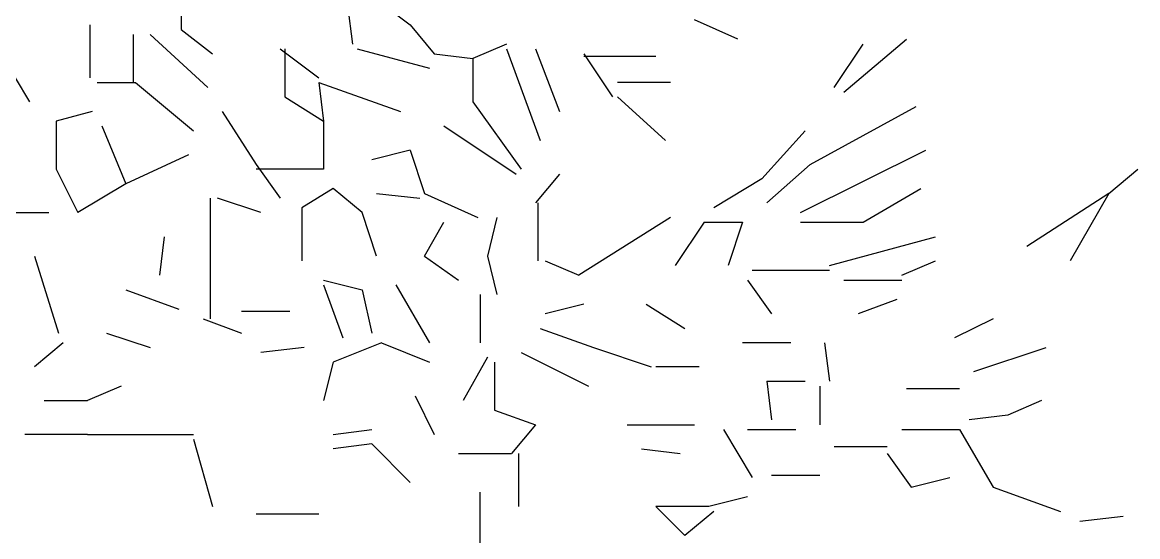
# Model space of a CAD drawing. Header units: millimetres. Extents: x 79741 to 173011, y 86123 to 135501.
# Drawn here: x 122353 to 123507, y 101407 to 101939 of the extents above; entities that cross this region are included whole.
import ezdxf

# ---------------------------------------------------------------- set-up
doc = ezdxf.new("R2010")
doc.units = ezdxf.units.MM

# ---------------------------------------------------------------- blocks, each defined once
blk = doc.blocks.new('A$C53ED0D15')
at = {"linetype": 'Continuous'}
for p, q in [((2759.8, 9074.8), (2759.8, 9010)), ((2759.8, 9074.8), (2759.8, 9010)), ((2759.8, 9074.8), (2759.8, 9010)), ((2759.8, 9074.8), (2759.8, 9010)), ((2759.8, 9074.8), (2759.8, 9010)), ((2759.8, 9074.8), (2759.8, 9010)), ((2956.8, 9044.9), (2996.7, 9015)), ((2956.8, 9044.9), (2996.7, 9015)), ((2931.9, 9034.9), (2936.8, 8995)), ((2931.9, 9034.9), (2936.8, 8995)), ((2931.9, 9034.9), (2936.8, 8995)), ((3335.7, 9000), (3290.9, 9019.9)), ((3335.7, 9000), (3290.9, 9019.9)), ((3335.7, 9000), (3290.9, 9019.9)), ((2665.1, 9015), (2665.1, 8960.1)), ((2665.1, 9015), (2665.1, 8960.1)), ((2665.1, 9015), (2665.1, 8960.1)), ((2665.1, 9015), (2665.1, 8960.1)), ((2710, 9005), (2710, 8955.1)), ((2710, 9005), (2710, 8955.1)), ((2727.4, 9005), (2787.3, 8950.1)), ((2759.8, 9010), (2792.2, 8985)), ((2759.8, 9010), (2792.2, 8985)), ((2759.8, 9010), (2792.2, 8985)), ((2759.8, 9010), (2792.2, 8985)), ((2759.8, 9010), (2792.2, 8985)), ((2759.8, 9010), (2792.2, 8985)), ((2996.7, 9015), (3021.6, 8985)), ((2996.7, 9015), (3021.6, 8985)), ((3096.4, 8995), (3061.5, 8980.1)), ((3096.4, 8995), (3061.5, 8980.1)), ((3096.4, 8995), (3061.5, 8980.1)), ((3096.4, 8995), (3061.5, 8980.1)), ((3435.5, 8950.1), (3465.4, 8995)), ((3435.5, 8950.1), (3465.4, 8995)), ((3435.5, 8950.1), (3465.4, 8995)), ((3435.5, 8950.1), (3465.4, 8995)), ((3435.5, 8950.1), (3465.4, 8995)), ((3435.5, 8950.1), (3465.4, 8995)), ((3435.5, 8950.1), (3465.4, 8995)), ((3435.5, 8950.1), (3465.4, 8995)), ((3435.5, 8950.1), (3465.4, 8995)), ((3435.5, 8950.1), (3465.4, 8995)), ((3445.4, 8945.2), (3510.3, 9000)), ((3445.4, 8945.2), (3510.3, 9000)), ((3445.4, 8945.2), (3510.3, 9000)), ((3445.4, 8945.2), (3510.3, 9000)), ((3445.4, 8945.2), (3510.3, 9000)), ((2572.9, 8985), (2602.8, 8935.2)), ((2572.9, 8985), (2602.8, 8935.2)), ((2862, 8990), (2902, 8960.1)), ((2867, 8990), (2867, 8940.2)), ((2867, 8990), (2867, 8940.2)), ((2867, 8990), (2867, 8940.2)), ((2867, 8990), (2867, 8940.2)), ((2867, 8990), (2867, 8940.2)), ((2867, 8990), (2867, 8940.2)), ((2867, 8990), (2867, 8940.2)), ((2867, 8990), (2867, 8940.2)), ((2867, 8990), (2867, 8940.2)), ((2941.8, 8990), (3016.6, 8970.1)), ((2941.8, 8990), (3016.6, 8970.1)), ((2941.8, 8990), (3016.6, 8970.1)), ((2941.8, 8990), (3016.6, 8970.1)), ((2941.8, 8990), (3016.6, 8970.1)), ((2941.8, 8990), (3016.6, 8970.1)), ((2941.8, 8990), (3016.6, 8970.1)), ((2941.8, 8990), (3016.6, 8970.1)), ((2941.8, 8990), (3016.6, 8970.1)), ((2941.8, 8990), (3016.6, 8970.1)), ((2941.8, 8990), (3016.6, 8970.1)), ((2941.8, 8990), (3016.6, 8970.1)), ((2941.8, 8990), (3016.6, 8970.1)), ((2941.8, 8990), (3016.6, 8970.1)), ((3021.6, 8985), (3061.5, 8980.1)), ((3021.6, 8985), (3061.5, 8980.1)), ((3096.4, 8990), (3131.3, 8895.3)), ((3096.4, 8990), (3131.3, 8895.3)), ((3096.4, 8990), (3131.3, 8895.3)), ((3126.3, 8990), (3151.3, 8925.2)), ((3126.3, 8990), (3151.3, 8925.2)), ((3126.3, 8990), (3151.3, 8925.2)), ((3126.3, 8990), (3151.3, 8925.2)), ((3176.2, 8985), (3206.1, 8940.2)), ((3176.2, 8985), (3206.1, 8940.2)), ((3176.2, 8982.6), (3251, 8982.6)), ((3061.5, 8980.1), (3061.5, 8935.2)), ((3061.5, 8980.1), (3061.5, 8935.2)), ((2672.6, 8955.1), (2712.5, 8955.1)), ((2672.6, 8955.1), (2712.5, 8955.1)), ((2672.6, 8955.1), (2712.5, 8955.1)), ((2672.6, 8955.1), (2712.5, 8955.1)), ((2672.6, 8955.1), (2712.5, 8955.1)), ((2712.5, 8955.1), (2772.3, 8905.3)), ((2902, 8955.1), (2986.7, 8925.2)), ((2902, 8955.1), (2986.7, 8925.2)), ((2902, 8955.1), (2906.9, 8915.2)), ((3265.9, 8955.1), (3211.1, 8955.1)), ((3265.9, 8955.1), (3211.1, 8955.1)), ((3265.9, 8955.1), (3211.1, 8955.1)), ((3265.9, 8955.1), (3211.1, 8955.1)), ((3265.9, 8955.1), (3211.1, 8955.1)), ((3265.9, 8955.1), (3211.1, 8955.1)), ((3265.9, 8955.1), (3211.1, 8955.1)), ((3265.9, 8955.1), (3211.1, 8955.1)), ((2867, 8940.2), (2906.9, 8915.2)), ((2867, 8940.2), (2906.9, 8915.2)), ((2867, 8940.2), (2906.9, 8915.2)), ((2867, 8940.2), (2906.9, 8915.2)), ((2867, 8940.2), (2906.9, 8915.2)), ((2867, 8940.2), (2906.9, 8915.2)), ((2867, 8940.2), (2906.9, 8915.2)), ((2867, 8940.2), (2906.9, 8915.2)), ((2867, 8940.2), (2906.9, 8915.2)), ((3061.5, 8935.2), (3111.4, 8865.4)), ((3061.5, 8935.2), (3111.4, 8865.4)), ((3211.1, 8940.2), (3260.9, 8895.3)), ((3211.1, 8940.2), (3260.9, 8895.3)), ((2667.6, 8925.2), (2630.2, 8915.2)), ((2667.6, 8925.2), (2630.2, 8915.2)), ((2802.2, 8925.2), (2837.1, 8870.4)), ((2802.2, 8925.2), (2837.1, 8870.4)), ((3410.5, 8870.4), (3520.2, 8930.2)), ((3410.5, 8870.4), (3520.2, 8930.2)), ((3410.5, 8870.4), (3520.2, 8930.2)), ((3410.5, 8870.4), (3520.2, 8930.2)), ((3410.5, 8870.4), (3520.2, 8930.2)), ((3410.5, 8870.4), (3520.2, 8930.2)), ((3410.5, 8870.4), (3520.2, 8930.2)), ((3410.5, 8870.4), (3520.2, 8930.2)), ((3410.5, 8870.4), (3520.2, 8930.2)), ((2630.2, 8915.2), (2630.2, 8865.4)), ((2630.2, 8915.2), (2630.2, 8865.4)), ((2906.9, 8915.2), (2906.9, 8865.4)), ((2677.6, 8910.2), (2702.5, 8850.4)), ((2677.6, 8910.2), (2702.5, 8850.4)), ((2677.6, 8910.2), (2702.5, 8850.4)), ((2677.6, 8910.2), (2702.5, 8850.4)), ((3031.6, 8910.2), (3106.4, 8860.4)), ((3031.6, 8910.2), (3106.4, 8860.4)), ((3031.6, 8910.2), (3106.4, 8860.4)), ((3031.6, 8910.2), (3106.4, 8860.4)), ((3031.6, 8910.2), (3106.4, 8860.4)), ((3031.6, 8910.2), (3106.4, 8860.4)), ((3405.5, 8905.3), (3360.7, 8855.4)), ((3405.5, 8905.3), (3360.7, 8855.4)), ((2767.3, 8880.3), (2702.5, 8850.4)), ((2996.7, 8885.3), (2956.8, 8875.3)), ((2996.7, 8885.3), (2956.8, 8875.3)), ((2996.7, 8885.3), (3011.6, 8840.4)), ((2996.7, 8885.3), (3011.6, 8840.4)), ((2996.7, 8885.3), (3011.6, 8840.4)), ((3400.6, 8820.5), (3530.2, 8885.3)), ((3400.6, 8820.5), (3530.2, 8885.3)), ((3400.6, 8820.5), (3530.2, 8885.3)), ((3400.6, 8820.5), (3530.2, 8885.3)), ((3400.6, 8820.5), (3530.2, 8885.3)), ((3400.6, 8820.5), (3530.2, 8885.3)), ((3400.6, 8820.5), (3530.2, 8885.3)), ((2630.2, 8865.4), (2652.6, 8820.5)), ((2630.2, 8865.4), (2652.6, 8820.5)), ((2837.1, 8870.4), (2862, 8835.5)), ((2906.9, 8865.4), (2837.1, 8865.4)), ((3410.5, 8870.4), (3365.7, 8830.5)), ((3410.5, 8870.4), (3365.7, 8830.5)), ((3719.7, 8840.4), (3749.6, 8865.4)), ((3151.3, 8860.4), (3126.3, 8830.5)), ((3151.3, 8860.4), (3126.3, 8830.5)), ((3360.7, 8855.4), (3310.8, 8825.5)), ((3360.7, 8855.4), (3310.8, 8825.5)), ((2702.5, 8850.4), (2652.6, 8820.5)), ((2702.5, 8850.4), (2652.6, 8820.5)), ((2702.5, 8850.4), (2652.6, 8820.5)), ((2702.5, 8850.4), (2652.6, 8820.5)), ((2702.5, 8850.4), (2652.6, 8820.5)), ((2702.5, 8850.4), (2652.6, 8820.5)), ((2702.5, 8850.4), (2652.6, 8820.5)), ((2916.9, 8845.4), (2884.5, 8825.5)), ((2916.9, 8845.4), (2884.5, 8825.5)), ((2946.8, 8820.5), (2916.9, 8845.4)), ((2946.8, 8820.5), (2916.9, 8845.4)), ((3465.4, 8810.5), (3525.2, 8845.4)), ((3465.4, 8810.5), (3525.2, 8845.4)), ((2789.8, 8835.5), (2789.8, 8710.8)), ((2789.8, 8835.5), (2789.8, 8710.8)), ((2789.8, 8835.5), (2789.8, 8710.8)), ((2842.1, 8820.5), (2797.2, 8835.5)), ((2961.8, 8840.4), (3006.7, 8835.5)), ((2961.8, 8840.4), (3006.7, 8835.5)), ((3011.6, 8840.4), (3066.5, 8815.5)), ((3011.6, 8840.4), (3066.5, 8815.5)), ((3011.6, 8840.4), (3066.5, 8815.5)), ((3128.8, 8830.5), (3128.8, 8770.6)), ((3719.7, 8840.4), (3634.9, 8785.6)), ((3719.7, 8840.4), (3679.8, 8770.6)), ((3719.7, 8840.4), (3679.8, 8770.6)), ((3719.7, 8840.4), (3679.8, 8770.6)), ((3719.7, 8840.4), (3679.8, 8770.6)), ((3719.7, 8840.4), (3679.8, 8770.6)), ((3719.7, 8840.4), (3679.8, 8770.6)), ((2572.9, 8820.5), (2622.7, 8820.5)), ((2572.9, 8820.5), (2622.7, 8820.5)), ((2884.5, 8825.5), (2884.5, 8770.6)), ((2884.5, 8825.5), (2884.5, 8770.6)), ((2961.8, 8775.6), (2946.8, 8820.5)), ((2961.8, 8775.6), (2946.8, 8820.5)), ((3011.6, 8775.6), (3031.6, 8810.5)), ((3011.6, 8775.6), (3031.6, 8810.5)), ((3011.6, 8775.6), (3031.6, 8810.5)), ((3011.6, 8775.6), (3031.6, 8810.5)), ((3011.6, 8775.6), (3031.6, 8810.5)), ((3011.6, 8775.6), (3031.6, 8810.5)), ((3011.6, 8775.6), (3031.6, 8810.5)), ((3086.4, 8815.5), (3076.5, 8775.6)), ((3086.4, 8815.5), (3076.5, 8775.6)), ((3086.4, 8815.5), (3076.5, 8775.6)), ((3265.9, 8815.5), (3171.2, 8755.7)), ((3300.8, 8810.5), (3270.9, 8765.7)), ((3300.8, 8810.5), (3340.7, 8810.5)), ((3340.7, 8810.5), (3325.8, 8765.7)), ((3340.7, 8810.5), (3325.8, 8765.7)), ((3340.7, 8810.5), (3325.8, 8765.7)), ((3340.7, 8810.5), (3325.8, 8765.7)), ((3340.7, 8810.5), (3325.8, 8765.7)), ((3340.7, 8810.5), (3325.8, 8765.7)), ((3340.7, 8810.5), (3325.8, 8765.7)), ((3340.7, 8810.5), (3325.8, 8765.7)), ((3340.7, 8810.5), (3325.8, 8765.7)), ((3340.7, 8810.5), (3325.8, 8765.7)), ((3340.7, 8810.5), (3325.8, 8765.7)), ((3340.7, 8810.5), (3325.8, 8765.7)), ((3340.7, 8810.5), (3325.8, 8765.7)), ((3400.6, 8810.5), (3465.4, 8810.5)), ((3400.6, 8810.5), (3465.4, 8810.5)), ((2737.4, 8755.7), (2742.4, 8795.6)), ((2737.4, 8755.7), (2742.4, 8795.6)), ((2737.4, 8755.7), (2742.4, 8795.6)), ((3430.5, 8765.7), (3540.2, 8795.6)), ((3430.5, 8765.7), (3540.2, 8795.6)), ((3430.5, 8765.7), (3540.2, 8795.6)), ((2607.8, 8775.6), (2632.7, 8695.8)), ((3011.6, 8775.6), (3046.5, 8750.7)), ((3076.5, 8775.6), (3086.4, 8735.7)), ((3136.3, 8770.6), (3171.2, 8755.7)), ((3505.3, 8755.7), (3540.2, 8770.6)), ((3505.3, 8755.7), (3540.2, 8770.6)), ((3505.3, 8755.7), (3540.2, 8770.6)), ((3505.3, 8755.7), (3540.2, 8770.6)), ((3505.3, 8755.7), (3540.2, 8770.6)), ((2906.9, 8750.7), (2946.8, 8740.7)), ((3345.7, 8750.7), (3370.6, 8715.8)), ((3345.7, 8750.7), (3370.6, 8715.8)), ((3345.7, 8750.7), (3370.6, 8715.8)), ((3345.7, 8750.7), (3370.6, 8715.8)), ((3345.7, 8750.7), (3370.6, 8715.8)), ((3345.7, 8750.7), (3370.6, 8715.8)), ((3345.7, 8750.7), (3370.6, 8715.8)), ((3345.7, 8750.7), (3370.6, 8715.8)), ((3430.5, 8760.7), (3350.7, 8760.7)), ((3430.5, 8760.7), (3350.7, 8760.7)), ((3430.5, 8760.7), (3350.7, 8760.7)), ((3430.5, 8760.7), (3350.7, 8760.7)), ((3445.4, 8750.7), (3505.3, 8750.7)), ((3445.4, 8750.7), (3505.3, 8750.7)), ((3445.4, 8750.7), (3505.3, 8750.7)), ((3445.4, 8750.7), (3505.3, 8750.7)), ((3445.4, 8750.7), (3505.3, 8750.7)), ((3445.4, 8750.7), (3505.3, 8750.7)), ((2702.5, 8740.7), (2757.3, 8720.8)), ((2906.9, 8745.7), (2926.9, 8690.9)), ((2906.9, 8745.7), (2926.9, 8690.9)), ((2946.8, 8740.7), (2956.8, 8695.8)), ((2946.8, 8740.7), (2956.8, 8695.8)), ((2946.8, 8740.7), (2956.8, 8695.8)), ((2946.8, 8740.7), (2956.8, 8695.8)), ((2946.8, 8740.7), (2956.8, 8695.8)), ((2946.8, 8740.7), (2956.8, 8695.8)), ((2946.8, 8740.7), (2956.8, 8695.8)), ((2981.7, 8745.7), (3016.6, 8685.9)), ((2981.7, 8745.7), (3016.6, 8685.9)), ((3069, 8735.7), (3069, 8685.9)), ((3069, 8735.7), (3069, 8685.9)), ((3500.3, 8730.7), (3460.4, 8715.8)), ((3500.3, 8730.7), (3460.4, 8715.8)), ((3500.3, 8730.7), (3460.4, 8715.8)), ((2872, 8718.3), (2822.2, 8718.3)), ((2872, 8718.3), (2822.2, 8718.3)), ((3176.2, 8725.8), (3136.3, 8715.8)), ((3176.2, 8725.8), (3136.3, 8715.8)), ((3241, 8725.8), (3280.9, 8700.8)), ((2782.3, 8710.8), (2822.2, 8695.8)), ((2782.3, 8710.8), (2822.2, 8695.8)), ((2782.3, 8710.8), (2822.2, 8695.8)), ((2782.3, 8710.8), (2822.2, 8695.8)), ((2782.3, 8710.8), (2822.2, 8695.8)), ((2782.3, 8710.8), (2822.2, 8695.8)), ((2782.3, 8710.8), (2822.2, 8695.8)), ((3600, 8710.8), (3560.1, 8690.9)), ((3600, 8710.8), (3560.1, 8690.9)), ((3600, 8710.8), (3560.1, 8690.9)), ((3600, 8710.8), (3560.1, 8690.9)), ((3600, 8710.8), (3560.1, 8690.9)), ((3600, 8710.8), (3560.1, 8690.9)), ((3600, 8710.8), (3560.1, 8690.9)), ((3600, 8710.8), (3560.1, 8690.9)), ((2682.5, 8695.8), (2727.4, 8680.9)), ((3131.3, 8700.8), (3186.2, 8680.9)), ((2637.7, 8685.9), (2607.8, 8660.9)), ((2887, 8680.9), (2842.1, 8675.9)), ((2887, 8680.9), (2842.1, 8675.9)), ((2966.8, 8685.9), (2916.9, 8665.9)), ((2966.8, 8685.9), (2916.9, 8665.9)), ((2966.8, 8685.9), (2916.9, 8665.9)), ((2966.8, 8685.9), (2916.9, 8665.9)), ((2966.8, 8685.9), (2916.9, 8665.9)), ((2966.8, 8685.9), (2916.9, 8665.9)), ((2966.8, 8685.9), (2916.9, 8665.9)), ((2966.8, 8685.9), (2916.9, 8665.9)), ((2966.8, 8685.9), (2916.9, 8665.9)), ((2966.8, 8685.9), (2916.9, 8665.9)), ((2966.8, 8685.9), (2916.9, 8665.9)), ((2966.8, 8685.9), (2916.9, 8665.9)), ((2966.8, 8685.9), (3016.6, 8665.9)), ((2966.8, 8685.9), (3016.6, 8665.9)), ((2966.8, 8685.9), (3016.6, 8665.9)), ((2966.8, 8685.9), (3016.6, 8665.9)), ((2966.8, 8685.9), (3016.6, 8665.9)), ((2966.8, 8685.9), (3016.6, 8665.9)), ((2966.8, 8685.9), (3016.6, 8665.9)), ((2966.8, 8685.9), (3016.6, 8665.9)), ((2966.8, 8685.9), (3016.6, 8665.9)), ((3186.2, 8680.9), (3246, 8660.9)), ((3186.2, 8680.9), (3246, 8660.9)), ((3186.2, 8680.9), (3246, 8660.9)), ((3186.2, 8680.9), (3246, 8660.9)), ((3186.2, 8680.9), (3246, 8660.9)), ((3390.6, 8685.9), (3340.7, 8685.9)), ((3425.5, 8685.9), (3430.5, 8646)), ((3580.1, 8656), (3654.9, 8680.9)), ((3580.1, 8656), (3654.9, 8680.9)), ((3580.1, 8656), (3654.9, 8680.9)), ((3580.1, 8656), (3654.9, 8680.9)), ((3580.1, 8656), (3654.9, 8680.9)), ((3076.5, 8670.9), (3051.5, 8626)), ((3076.5, 8670.9), (3051.5, 8626)), ((3076.5, 8670.9), (3051.5, 8626)), ((3076.5, 8670.9), (3051.5, 8626)), ((3076.5, 8670.9), (3051.5, 8626)), ((3076.5, 8670.9), (3051.5, 8626)), ((3076.5, 8670.9), (3051.5, 8626)), ((3076.5, 8670.9), (3051.5, 8626)), ((3076.5, 8670.9), (3051.5, 8626)), ((3111.4, 8675.9), (3181.2, 8641)), ((3111.4, 8675.9), (3181.2, 8641)), ((2916.9, 8665.9), (2906.9, 8626)), ((2916.9, 8665.9), (2906.9, 8626)), ((2916.9, 8665.9), (2906.9, 8626)), ((2916.9, 8665.9), (2906.9, 8626)), ((2916.9, 8665.9), (2906.9, 8626)), ((3083.9, 8665.9), (3083.9, 8616.1)), ((3295.8, 8660.9), (3251, 8660.9)), ((3365.7, 8646), (3405.5, 8646)), ((3365.7, 8646), (3405.5, 8646)), ((3365.7, 8646), (3370.6, 8606.1)), ((3365.7, 8646), (3370.6, 8606.1)), ((2697.5, 8641), (2662.6, 8626)), ((2697.5, 8641), (2662.6, 8626)), ((3420.5, 8641), (3420.5, 8601.1)), ((3510.3, 8638.5), (3565.1, 8638.5)), ((3510.3, 8638.5), (3565.1, 8638.5)), ((3510.3, 8638.5), (3565.1, 8638.5)), ((3510.3, 8638.5), (3565.1, 8638.5)), ((3510.3, 8638.5), (3565.1, 8638.5)), ((3510.3, 8638.5), (3565.1, 8638.5)), ((3510.3, 8638.5), (3565.1, 8638.5)), ((3510.3, 8638.5), (3565.1, 8638.5)), ((3510.3, 8638.5), (3565.1, 8638.5)), ((2617.7, 8626), (2662.6, 8626)), ((2617.7, 8626), (2662.6, 8626)), ((3001.7, 8631), (3021.6, 8591.1)), ((3001.7, 8631), (3021.6, 8591.1)), ((3001.7, 8631), (3021.6, 8591.1)), ((3649.9, 8626), (3615, 8611.1)), ((3649.9, 8626), (3615, 8611.1)), ((3649.9, 8626), (3615, 8611.1)), ((3649.9, 8626), (3615, 8611.1)), ((3083.9, 8616.1), (3126.3, 8601.1)), ((3615, 8611.1), (3575.1, 8606.1)), ((3615, 8611.1), (3575.1, 8606.1)), ((3126.3, 8601.1), (3101.4, 8571.2)), ((3221.1, 8601.1), (3290.9, 8601.1)), ((2662.6, 8591.1), (2597.8, 8591.1)), ((2662.6, 8591.1), (2772.3, 8591.1)), ((2916.9, 8591.1), (2956.8, 8596.1)), ((2916.9, 8591.1), (2956.8, 8596.1)), ((3320.8, 8596.1), (3350.7, 8546.3)), ((3320.8, 8596.1), (3350.7, 8546.3)), ((3345.7, 8596.1), (3395.6, 8596.1)), ((3505.3, 8596.1), (3565.1, 8596.1)), ((3565.1, 8596.1), (3600, 8536.3)), ((2772.3, 8586.1), (2792.2, 8516.3)), ((2772.3, 8586.1), (2792.2, 8516.3)), ((2772.3, 8586.1), (2792.2, 8516.3)), ((2772.3, 8586.1), (2792.2, 8516.3)), ((2956.8, 8581.2), (2916.9, 8576.2)), ((2956.8, 8581.2), (2916.9, 8576.2)), ((2956.8, 8581.2), (2996.7, 8541.3)), ((3435.5, 8578.7), (3490.3, 8578.7)), ((3046.5, 8571.2), (3101.4, 8571.2)), ((3046.5, 8571.2), (3101.4, 8571.2)), ((3046.5, 8571.2), (3101.4, 8571.2)), ((3046.5, 8571.2), (3101.4, 8571.2)), ((3108.9, 8571.2), (3108.9, 8516.3)), ((3236, 8576.2), (3275.9, 8571.2)), ((3236, 8576.2), (3275.9, 8571.2)), ((3236, 8576.2), (3275.9, 8571.2)), ((3490.3, 8571.2), (3515.2, 8536.3)), ((3490.3, 8571.2), (3515.2, 8536.3)), ((3490.3, 8571.2), (3515.2, 8536.3)), ((3370.6, 8548.8), (3420.5, 8548.8)), ((3370.6, 8548.8), (3420.5, 8548.8)), ((3370.6, 8548.8), (3420.5, 8548.8)), ((3370.6, 8548.8), (3420.5, 8548.8)), ((3515.2, 8536.3), (3555.1, 8546.3)), ((3515.2, 8536.3), (3555.1, 8546.3)), ((3515.2, 8536.3), (3555.1, 8546.3)), ((3069, 8471.5), (3069, 8531.3)), ((3069, 8471.5), (3069, 8531.3)), ((3600, 8536.3), (3669.8, 8511.4)), ((3345.7, 8526.3), (3305.8, 8516.3)), ((3345.7, 8526.3), (3305.8, 8516.3)), ((3345.7, 8526.3), (3305.8, 8516.3)), ((2837.1, 8508.9), (2902, 8508.9)), ((2837.1, 8508.9), (2902, 8508.9)), ((3305.8, 8516.3), (3251, 8516.3)), ((3251, 8516.3), (3280.9, 8486.4)), ((3305.8, 8516.3), (3251, 8516.3)), ((3251, 8516.3), (3280.9, 8486.4)), ((3305.8, 8516.3), (3251, 8516.3)), ((3251, 8516.3), (3280.9, 8486.4)), ((3305.8, 8516.3), (3251, 8516.3)), ((3251, 8516.3), (3280.9, 8486.4)), ((3305.8, 8516.3), (3251, 8516.3)), ((3251, 8516.3), (3280.9, 8486.4)), ((3305.8, 8516.3), (3251, 8516.3)), ((3251, 8516.3), (3280.9, 8486.4)), ((3305.8, 8516.3), (3251, 8516.3)), ((3251, 8516.3), (3280.9, 8486.4)), ((3305.8, 8516.3), (3251, 8516.3)), ((3251, 8516.3), (3280.9, 8486.4)), ((3305.8, 8516.3), (3251, 8516.3)), ((3251, 8516.3), (3280.9, 8486.4)), ((3310.8, 8511.4), (3280.9, 8486.4)), ((3310.8, 8511.4), (3280.9, 8486.4)), ((3689.8, 8501.4), (3734.6, 8506.4)), ((3689.8, 8501.4), (3734.6, 8506.4))]:
    blk.add_line(p, q, dxfattribs=at)

msp = doc.modelspace()

# ---------------------------------------------------------------- block references
msp.add_blockref('A$C53ED0D15', (119757.9, 92921.8))

doc.saveas('drawing.dxf')
